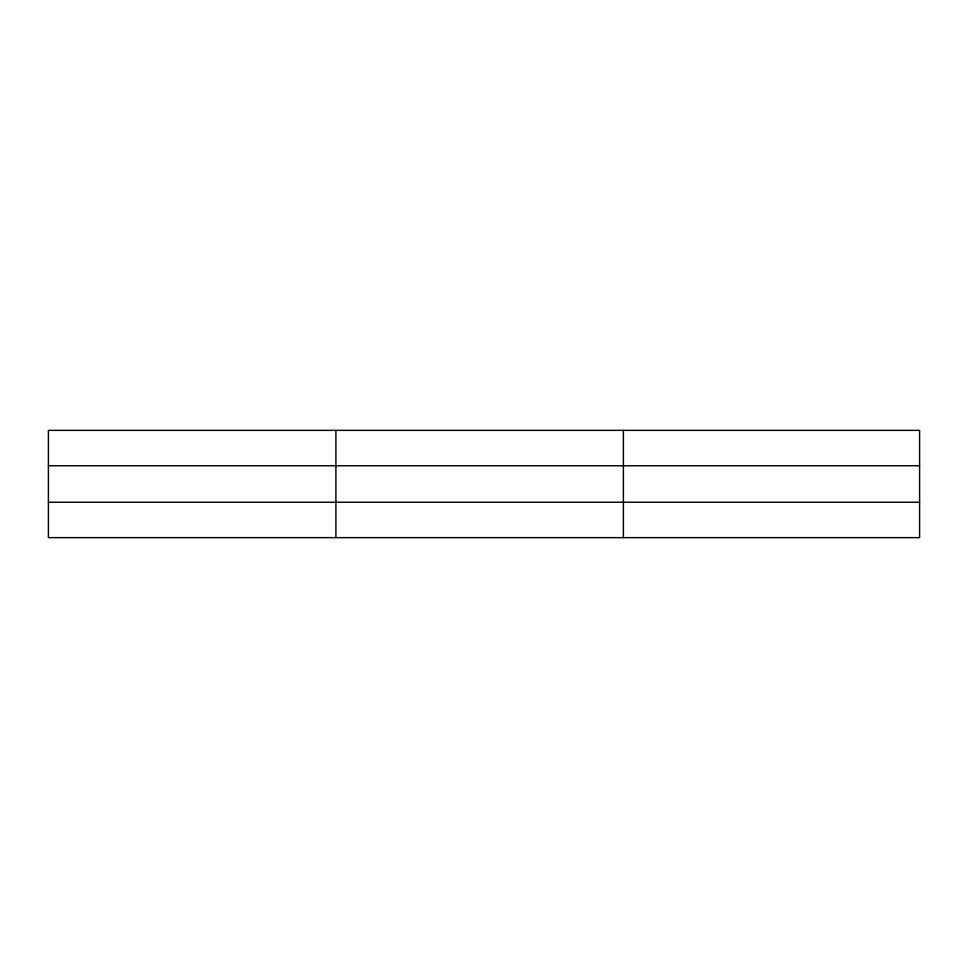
<?xml version="1.0" encoding="UTF-8"?>
<svg xmlns="http://www.w3.org/2000/svg" width="968" height="968" viewBox="0 0 968 968"><rect width="100%" height="100%" fill="white"/><g stroke="black" fill="none" stroke-linecap="round" stroke-linejoin="round"><path stroke-width="1.45" d="M335.896 537.639L335.896 430.361M623.392 537.639L623.392 430.361M919.6 465.765L919.6 430.361L48.4 430.361L48.4 537.639L919.6 537.639L919.6 465.765L48.4 465.765M48.4 502.235L919.6 502.235"/></g></svg>
